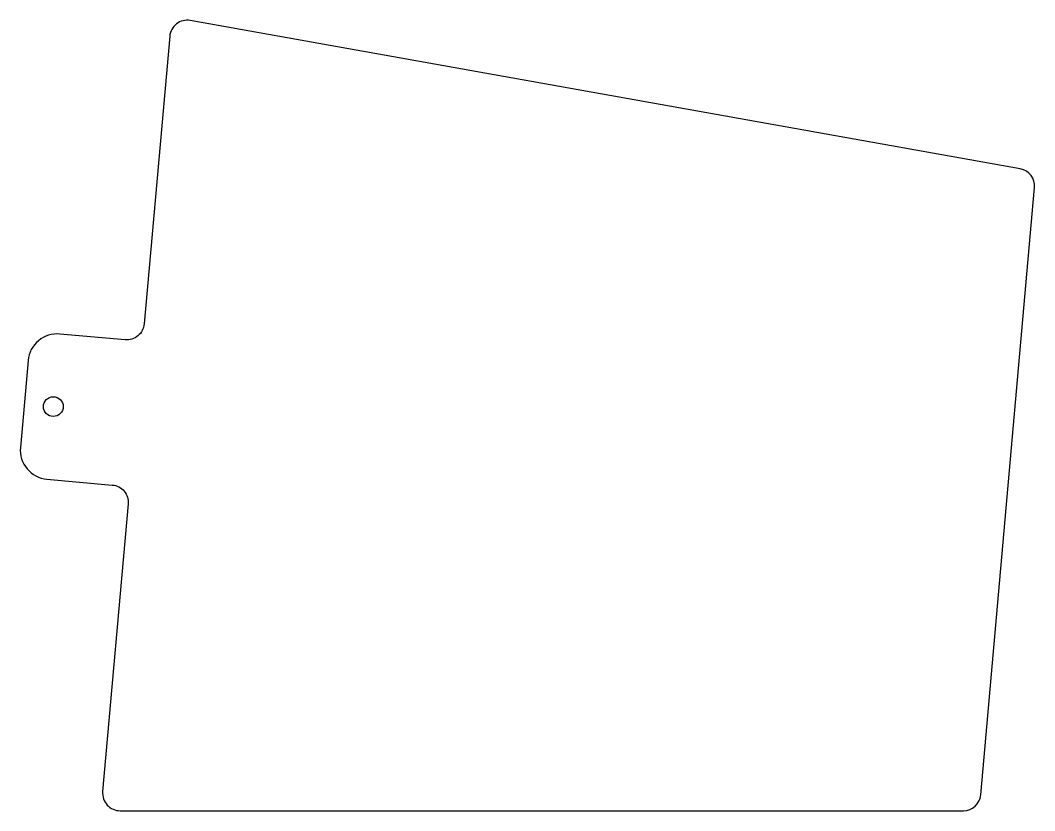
# Model space of a CAD drawing. Header units: millimetres. Extents: x -17 to 157, y 0 to 136.
import ezdxf

# ---------------------------------------------------------------- set-up
doc = ezdxf.new("R2010")
doc.units = ezdxf.units.MM

msp = doc.modelspace()

# ---------------------------------------------------------------- linework, layer by layer
msp.add_lwpolyline([(-2.99, 3.27, 0.440364), (0, 0), (144.57, 0, 0.388538), (147.55, 2.73), (156.79, 106.9, 0.388538), (154.33, 110.12), (12.02, 135.56, 0.440364), (8.51, 132.87), (4.13, 83.51, -0.414214), (0.87, 80.78), (-10.34, 81.78, 0.414214), (-15.77, 77.24), (-17.09, 62.3, 0.414214), (-12.55, 56.88), (-1.33, 55.88, -0.414214), (1.39, 52.63)], format="xyb", close=True)
msp.add_circle((-11.45, 69.33), 1.7)

doc.saveas('drawing.dxf')
